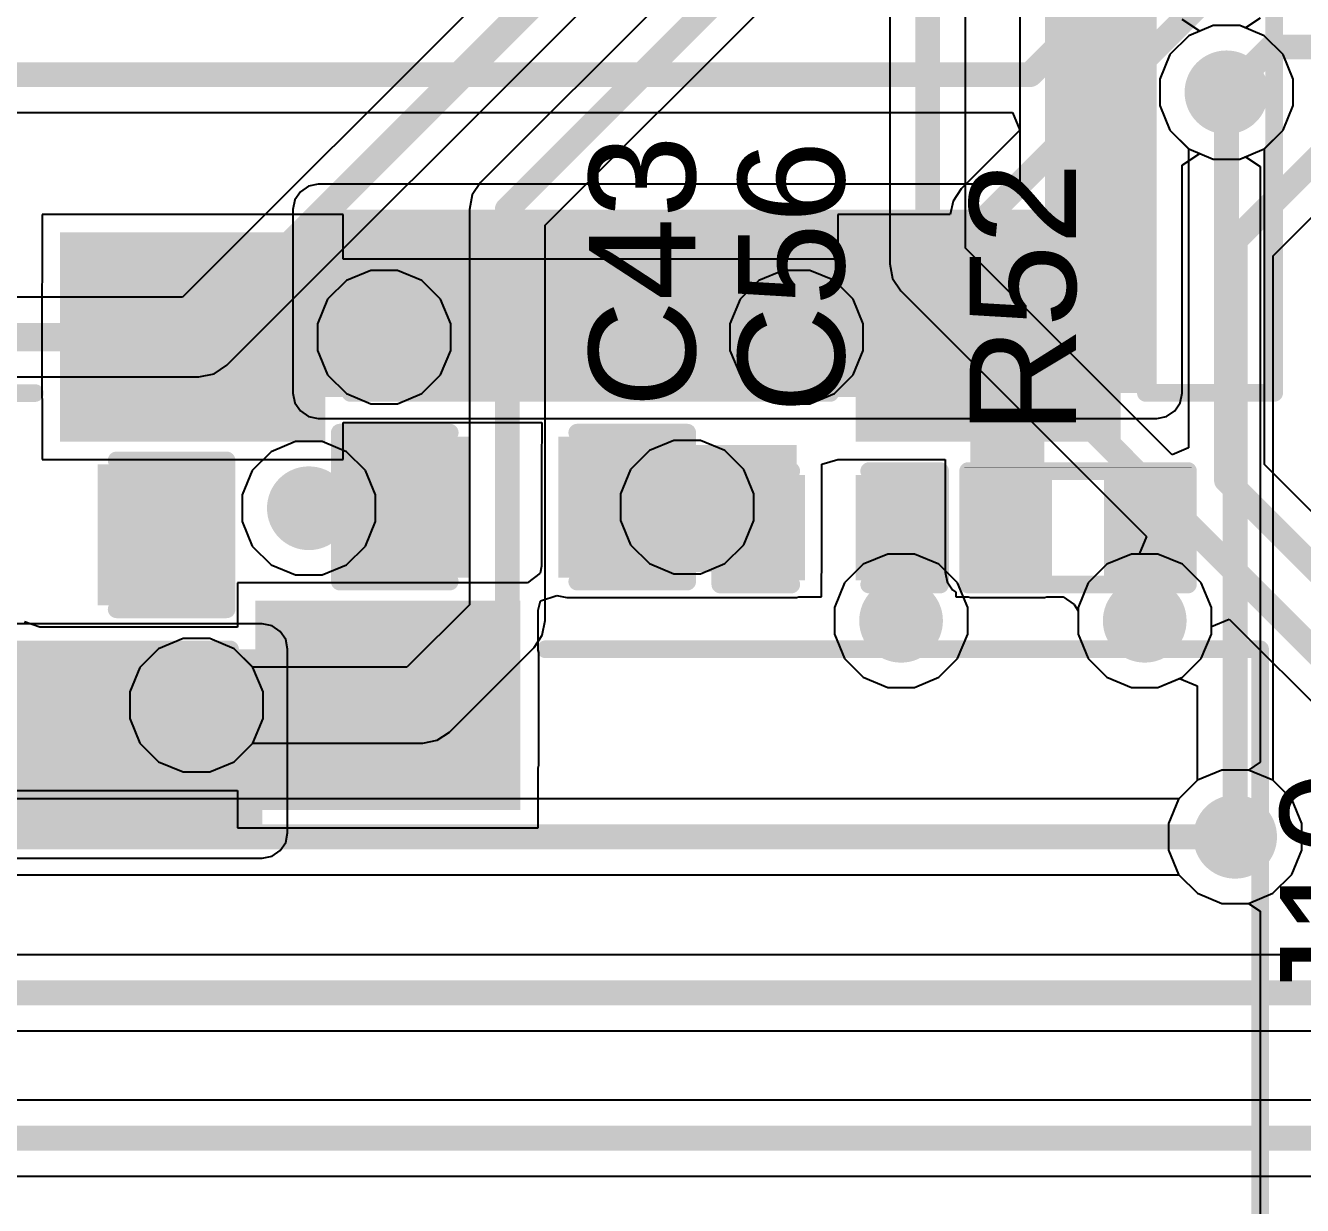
# Model space of a CAD drawing. Header units: inches. Extents: x -3 to 128, y -12 to 41.
# Drawn here: x 51.33 to 60.48, y 11.65 to 20.1 of the extents above; entities that cross this region are included whole.
import ezdxf

# ---------------------------------------------------------------- set-up
doc = ezdxf.new("R2010")
doc.units = ezdxf.units.IN
for name, color, linetype in [('Bottom Layer', 5, 'Continuous'), ('Bottom Overlay', 54, 'Continuous'), ('Layer 1', 16, 'Continuous'), ('Layer 2', 76, 'Continuous'), ('Top Layer', 1, 'Continuous'), ('Top Overlay', 2, 'Continuous'), ('Top Paste', 8, 'Continuous'), ('Top Solder', 216, 'Continuous'), ('Via Holes', 16, 'Continuous')]:
    doc.layers.add(name, color=color, linetype=linetype)
doc.styles.add('Arial', font='', dxfattribs={"height": 0.2})
doc.styles.get('Arial').set_extended_font_data('Arial')

msp = doc.modelspace()

# ---------------------------------------------------------------- hatches: boundary and pattern name
at = {"layer": 'Bottom Layer'}
h = msp.add_hatch(color=5, dxfattribs=at)
edge = h.paths.add_edge_path()
edge.add_arc((59.94, 19.6207), 0.3, 0, 360)
h = msp.add_hatch(color=5, dxfattribs=at)
edge = h.paths.add_edge_path()
edge.add_arc((53.9038, 17.867), 0.3, 0, 360)
h = msp.add_hatch(color=5, dxfattribs=at)
edge = h.paths.add_edge_path()
edge.add_arc((56.8594, 17.867), 0.3, 0, 360)
h = msp.add_hatch(color=5, dxfattribs=at)
edge = h.paths.add_edge_path()
edge.add_arc((56.8594, 17.867), 0.3, 0, 360)
h = msp.add_hatch(color=5, dxfattribs=at)
edge = h.paths.add_edge_path()
edge.add_arc((53.3643, 16.6407), 0.3, 0, 360)
h = msp.add_hatch(color=5, dxfattribs=at)
edge = h.paths.add_edge_path()
edge.add_arc((56.0754, 16.6488), 0.3, 0, 360)
h = msp.add_hatch(color=5, dxfattribs=at)
edge = h.paths.add_edge_path()
edge.add_arc((57.6081, 15.8344), 0.3, 0, 360)
h = msp.add_hatch(color=5, dxfattribs=at)
edge = h.paths.add_edge_path()
edge.add_arc((59.3543, 15.8346), 0.3, 0, 360)
h = msp.add_hatch(color=5, dxfattribs=at)
edge = h.paths.add_edge_path()
edge.add_arc((52.5586, 15.2292), 0.3, 0, 360)
h = msp.add_hatch(color=5, dxfattribs=at)
edge = h.paths.add_edge_path()
edge.add_arc((60.0022, 14.2867), 0.3, 0, 360)
at = {"layer": 'Layer 1'}
h = msp.add_hatch(color=16, dxfattribs=at)
edge = h.paths.add_edge_path()
edge.add_arc((59.94, 19.6207), 0.3, 0, 360)
h = msp.add_hatch(color=16, dxfattribs=at)
edge = h.paths.add_edge_path()
edge.add_arc((53.9038, 17.867), 0.3, 0, 360)
h = msp.add_hatch(color=16, dxfattribs=at)
edge = h.paths.add_edge_path()
edge.add_arc((56.8594, 17.867), 0.3, 0, 360)
h = msp.add_hatch(color=16, dxfattribs=at)
edge = h.paths.add_edge_path()
edge.add_arc((56.8594, 17.867), 0.3, 0, 360)
h = msp.add_hatch(color=16, dxfattribs=at)
edge = h.paths.add_edge_path()
edge.add_arc((53.3643, 16.6407), 0.3, 0, 360)
h = msp.add_hatch(color=16, dxfattribs=at)
edge = h.paths.add_edge_path()
edge.add_arc((56.0754, 16.6488), 0.3, 0, 360)
h = msp.add_hatch(color=16, dxfattribs=at)
edge = h.paths.add_edge_path()
edge.add_arc((57.6081, 15.8344), 0.3, 0, 360)
h = msp.add_hatch(color=16, dxfattribs=at)
edge = h.paths.add_edge_path()
edge.add_arc((59.3543, 15.8346), 0.3, 0, 360)
h = msp.add_hatch(color=16, dxfattribs=at)
edge = h.paths.add_edge_path()
edge.add_arc((52.5586, 15.2292), 0.3, 0, 360)
h = msp.add_hatch(color=16, dxfattribs=at)
edge = h.paths.add_edge_path()
edge.add_arc((60.0022, 14.2867), 0.3, 0, 360)
at = {"layer": 'Layer 2'}
for points in [[(59.4406, 32.667), (58.6396, 32.667), (58.6396, 17.4659), (59.4406, 17.4659)], [(59.0826, 18.7804), (53.4316, 18.7804), (53.4316, 17.4659), (59.0826, 17.4659)], [(46.1808, 14.3158), (53.0308, 14.3158), (53.0308, 15.6303), (46.1808, 15.6303)]]:
    msp.add_hatch(color=76, dxfattribs=at).paths.add_polyline_path(points)
h = msp.add_hatch(color=76, dxfattribs=at)
edge = h.paths.add_edge_path()
edge.add_arc((59.94, 19.6207), 0.3, 0, 360)
h = msp.add_hatch(color=76, dxfattribs=at)
edge = h.paths.add_edge_path()
edge.add_arc((53.9038, 17.867), 0.3, 0, 360)
h = msp.add_hatch(color=76, dxfattribs=at)
edge = h.paths.add_edge_path()
edge.add_arc((56.8594, 17.867), 0.3, 0, 360)
h = msp.add_hatch(color=76, dxfattribs=at)
edge = h.paths.add_edge_path()
edge.add_arc((56.8594, 17.867), 0.3, 0, 360)
h = msp.add_hatch(color=76, dxfattribs=at)
edge = h.paths.add_edge_path()
edge.add_arc((53.3643, 16.6407), 0.3, 0, 360)
h = msp.add_hatch(color=76, dxfattribs=at)
edge = h.paths.add_edge_path()
edge.add_arc((56.0754, 16.6488), 0.3, 0, 360)
h = msp.add_hatch(color=76, dxfattribs=at)
edge = h.paths.add_edge_path()
edge.add_arc((57.6081, 15.8344), 0.3, 0, 360)
h = msp.add_hatch(color=76, dxfattribs=at)
edge = h.paths.add_edge_path()
edge.add_arc((59.3543, 15.8346), 0.3, 0, 360)
h = msp.add_hatch(color=76, dxfattribs=at)
edge = h.paths.add_edge_path()
edge.add_arc((52.5586, 15.2292), 0.3, 0, 360)
h = msp.add_hatch(color=76, dxfattribs=at)
edge = h.paths.add_edge_path()
edge.add_arc((60.0022, 14.2867), 0.3, 0, 360)
at = {"layer": 'Top Layer'}
h = msp.add_hatch(color=1, dxfattribs=at)
edge = h.paths.add_edge_path()
edge.add_arc((59.94, 19.6207), 0.3, 0, 360)
for points in [[(53.4316, 17.167), (51.6316, 17.167), (51.6316, 18.567), (53.4316, 18.567)], [(59.1316, 17.167), (57.3316, 17.167), (57.3316, 18.567), (59.1316, 18.567)], [(51.6316, 17.4371), (59.1316, 17.4371), (59.1316, 18.2446), (51.6316, 18.2446)], [(58.1056, 16.1833), (58.6352, 16.1833), (58.6352, 17.5431), (58.1056, 17.5431)], [(54.4498, 17.0933), (54.4498, 16.2043), (53.6878, 16.2043), (53.6878, 17.0933)], [(55.2118, 16.1833), (56.8591, 16.1833), (56.8591, 17.0933), (55.2118, 17.0933)], [(55.9738, 17.0933), (55.9738, 16.2043), (55.2118, 16.2043), (55.2118, 17.0933)], [(51.911, 16.0054), (51.911, 16.8944), (52.673, 16.8944), (52.673, 16.0054)], [(56.8591, 16.8183), (56.8591, 16.1833), (56.4019, 16.1833), (56.4019, 16.8183)], [(57.7989, 16.8183), (57.7989, 16.1833), (57.3417, 16.1833), (57.3417, 16.8183)], [(58.6352, 16.8183), (58.6352, 16.1833), (58.178, 16.1833), (58.178, 16.8183)], [(59.575, 16.8183), (59.575, 16.1833), (59.1178, 16.1833), (59.1178, 16.8183)], [(53.0308, 15.9292), (54.8308, 15.9292), (54.8308, 14.5292), (53.0308, 14.5292)], [(47.3308, 14.7993), (54.8308, 14.7993), (54.8308, 15.6068), (47.3308, 15.6068)]]:
    msp.add_hatch(color=1, dxfattribs=at).paths.add_polyline_path(points)
h = msp.add_hatch(color=1, dxfattribs=at)
edge = h.paths.add_edge_path()
edge.add_arc((53.9038, 17.867), 0.3, 0, 360)
h = msp.add_hatch(color=1, dxfattribs=at)
edge = h.paths.add_edge_path()
edge.add_arc((56.8594, 17.867), 0.3, 0, 360)
h = msp.add_hatch(color=1, dxfattribs=at)
edge = h.paths.add_edge_path()
edge.add_arc((56.8594, 17.867), 0.3, 0, 360)
h = msp.add_hatch(color=1, dxfattribs=at)
edge = h.paths.add_edge_path()
edge.add_arc((53.3643, 16.6407), 0.3, 0, 360)
h = msp.add_hatch(color=1, dxfattribs=at)
edge = h.paths.add_edge_path()
edge.add_arc((56.0754, 16.6488), 0.3, 0, 360)
h = msp.add_hatch(color=1, dxfattribs=at)
edge = h.paths.add_edge_path()
edge.add_arc((57.6081, 15.8344), 0.3, 0, 360)
h = msp.add_hatch(color=1, dxfattribs=at)
edge = h.paths.add_edge_path()
edge.add_arc((59.3543, 15.8346), 0.3, 0, 360)
h = msp.add_hatch(color=1, dxfattribs=at)
edge = h.paths.add_edge_path()
edge.add_arc((52.5586, 15.2292), 0.3, 0, 360)
h = msp.add_hatch(color=1, dxfattribs=at)
edge = h.paths.add_edge_path()
edge.add_arc((60.0022, 14.2867), 0.3, 0, 360)
at = {"layer": 'Top Paste'}
for points in [[(53.4316, 17.167), (51.6316, 17.167), (51.6316, 18.567), (53.4316, 18.567)], [(59.1316, 17.167), (57.3316, 17.167), (57.3316, 18.567), (59.1316, 18.567)], [(54.4498, 17.0933), (54.4498, 16.2043), (53.6878, 16.2043), (53.6878, 17.0933)], [(55.9738, 17.0933), (55.9738, 16.2043), (55.2118, 16.2043), (55.2118, 17.0933)], [(51.911, 16.0054), (51.911, 16.8944), (52.673, 16.8944), (52.673, 16.0054)], [(56.8591, 16.8183), (56.8591, 16.1833), (56.4019, 16.1833), (56.4019, 16.8183)], [(57.7989, 16.8183), (57.7989, 16.1833), (57.3417, 16.1833), (57.3417, 16.8183)], [(58.6352, 16.8183), (58.6352, 16.1833), (58.178, 16.1833), (58.178, 16.8183)], [(59.575, 16.8183), (59.575, 16.1833), (59.1178, 16.1833), (59.1178, 16.8183)], [(53.0308, 15.9292), (54.8308, 15.9292), (54.8308, 14.5292), (53.0308, 14.5292)]]:
    msp.add_hatch(color=8, dxfattribs=at).paths.add_polyline_path(points)
at = {"layer": 'Top Solder'}
for points in [[(53.4816, 17.117), (51.5816, 17.117), (51.5816, 18.617), (53.4816, 18.617)], [(59.1816, 17.117), (57.2816, 17.117), (57.2816, 18.617), (59.1816, 18.617)], [(54.5098, 17.1533), (54.5098, 16.1443), (53.6278, 16.1443), (53.6278, 17.1533)], [(56.0338, 17.1533), (56.0338, 16.1443), (55.1518, 16.1443), (55.1518, 17.1533)], [(51.851, 15.9454), (51.851, 16.9544), (52.733, 16.9544), (52.733, 15.9454)], [(56.9191, 16.8783), (56.9191, 16.1233), (56.3419, 16.1233), (56.3419, 16.8783)], [(57.8589, 16.8783), (57.8589, 16.1233), (57.2817, 16.1233), (57.2817, 16.8783)], [(58.6902, 16.8733), (58.6902, 16.1283), (58.123, 16.1283), (58.123, 16.8733)], [(59.63, 16.8733), (59.63, 16.1283), (59.0628, 16.1283), (59.0628, 16.8733)], [(52.9808, 15.9792), (54.8808, 15.9792), (54.8808, 14.4792), (52.9808, 14.4792)]]:
    msp.add_hatch(color=216, dxfattribs=at).paths.add_polyline_path(points)
at = {"layer": 'Via Holes'}
h = msp.add_hatch(color=7, dxfattribs=at)
edge = h.paths.add_edge_path()
edge.add_arc((59.94, 19.6207), 0.15, 0, 360)
h = msp.add_hatch(color=7, dxfattribs=at)
edge = h.paths.add_edge_path()
edge.add_arc((53.9038, 17.867), 0.15, 0, 360)
h = msp.add_hatch(color=7, dxfattribs=at)
edge = h.paths.add_edge_path()
edge.add_arc((56.8594, 17.867), 0.15, 0, 360)
h = msp.add_hatch(color=7, dxfattribs=at)
edge = h.paths.add_edge_path()
edge.add_arc((56.8594, 17.867), 0.15, 0, 360)
h = msp.add_hatch(color=7, dxfattribs=at)
edge = h.paths.add_edge_path()
edge.add_arc((53.3643, 16.6407), 0.15, 0, 360)
h = msp.add_hatch(color=7, dxfattribs=at)
edge = h.paths.add_edge_path()
edge.add_arc((56.0754, 16.6488), 0.15, 0, 360)
h = msp.add_hatch(color=7, dxfattribs=at)
edge = h.paths.add_edge_path()
edge.add_arc((57.6081, 15.8344), 0.15, 0, 360)
h = msp.add_hatch(color=7, dxfattribs=at)
edge = h.paths.add_edge_path()
edge.add_arc((59.3543, 15.8346), 0.15, 0, 360)
h = msp.add_hatch(color=7, dxfattribs=at)
edge = h.paths.add_edge_path()
edge.add_arc((52.5586, 15.2292), 0.15, 0, 360)
h = msp.add_hatch(color=7, dxfattribs=at)
edge = h.paths.add_edge_path()
edge.add_arc((60.0022, 14.2867), 0.15, 0, 360)

# ---------------------------------------------------------------- linework, layer by layer
at = {"layer": 'Bottom Layer'}
for p, q in [((60.1808, 20.1525), (60.0752, 20.0819)), ((59.845, 20.0985), (59.6693, 20.0258)), ((60.035, 20.0985), (59.845, 20.0985)), ((60.0752, 20.0819), (60.035, 20.0985)), ((59.6693, 20.0258), (59.5349, 19.8914)), ((59.5349, 19.8914), (59.4622, 19.7158)), ((59.4622, 19.7158), (59.4622, 19.5257)), ((59.4622, 19.5257), (59.5349, 19.3501)), ((59.5349, 19.3501), (59.6693, 19.2157)), ((59.6693, 19.2157), (59.845, 19.1429)), ((59.845, 19.1429), (60.035, 19.1429)), ((60.035, 19.1429), (60.0752, 19.1596)), ((60.0752, 19.1596), (60.1808, 19.089)), ((60.1808, 19.089), (60.1808, 14.8204)), ((53.8087, 18.3448), (53.6331, 18.2721)), ((53.9988, 18.3448), (53.8087, 18.3448)), ((54.1744, 18.2721), (53.9988, 18.3448)), ((56.7643, 18.3448), (56.5887, 18.2721)), ((56.9544, 18.3448), (56.7643, 18.3448)), ((57.13, 18.2721), (56.9544, 18.3448)), ((53.6331, 18.2721), (53.4987, 18.1377)), ((54.3088, 18.1377), (54.1744, 18.2721)), ((56.5887, 18.2721), (56.4543, 18.1377)), ((57.2644, 18.1377), (57.13, 18.2721)), ((53.4987, 18.1377), (53.426, 17.9621)), ((54.3816, 17.9621), (54.3088, 18.1377)), ((56.4543, 18.1377), (56.3816, 17.9621)), ((57.3372, 17.9621), (57.2644, 18.1377)), ((53.426, 17.9621), (53.426, 17.772)), ((54.3816, 17.772), (54.3816, 17.9621)), ((56.3816, 17.9621), (56.3816, 17.772)), ((57.3372, 17.772), (57.3372, 17.9621)), ((53.426, 17.772), (53.4987, 17.5964)), ((54.3088, 17.5964), (54.3816, 17.772)), ((56.3816, 17.772), (56.4543, 17.5964)), ((57.2644, 17.5964), (57.3372, 17.772)), ((53.4987, 17.5964), (53.6331, 17.462)), ((54.1744, 17.462), (54.3088, 17.5964)), ((56.4543, 17.5964), (56.5887, 17.462)), ((57.13, 17.462), (57.2644, 17.5964)), ((53.6331, 17.462), (53.8087, 17.3892)), ((53.8087, 17.3892), (53.9988, 17.3892)), ((53.9988, 17.3892), (54.1744, 17.462)), ((56.5887, 17.462), (56.7643, 17.3892)), ((56.7643, 17.3892), (56.9544, 17.3892)), ((56.9544, 17.3892), (57.13, 17.462)), ((53.2692, 17.1185), (53.0936, 17.0458)), ((53.4593, 17.1185), (53.2692, 17.1185)), ((53.6349, 17.0458), (53.4593, 17.1185)), ((53.0936, 17.0458), (52.9592, 16.9114)), ((53.7693, 16.9114), (53.6349, 17.0458)), ((52.9592, 16.9114), (52.8865, 16.7358)), ((53.8421, 16.7358), (53.7693, 16.9114)), ((52.8865, 16.7358), (52.8865, 16.5457)), ((53.8421, 16.5457), (53.8421, 16.7358)), ((52.8865, 16.5457), (52.9592, 16.3701)), ((53.7693, 16.3701), (53.8421, 16.5457)), ((52.9592, 16.3701), (53.0936, 16.2357)), ((53.6349, 16.2357), (53.7693, 16.3701)), ((57.5131, 16.3122), (57.3375, 16.2395)), ((57.7032, 16.3122), (57.5131, 16.3122)), ((57.8788, 16.2395), (57.7032, 16.3122)), ((59.2593, 16.3124), (59.0836, 16.2397)), ((59.4493, 16.3124), (59.2593, 16.3124)), ((59.6249, 16.2397), (59.4493, 16.3124)), ((53.0936, 16.2357), (53.2692, 16.1629)), ((53.4593, 16.1629), (53.6349, 16.2357)), ((57.3375, 16.2395), (57.2031, 16.1051)), ((58.0132, 16.1051), (57.8788, 16.2395)), ((59.0836, 16.2397), (58.9492, 16.1052)), ((59.7594, 16.1052), (59.6249, 16.2397)), ((53.2692, 16.1629), (53.4593, 16.1629)), ((57.2031, 16.1051), (57.1303, 15.9295)), ((58.0859, 15.9295), (58.0132, 16.1051)), ((58.9492, 16.1052), (58.8765, 15.9296)), ((59.8321, 15.9296), (59.7594, 16.1052)), ((57.1303, 15.9295), (57.1303, 15.7394)), ((58.0859, 15.7394), (58.0859, 15.9295)), ((58.8765, 15.9296), (58.8765, 15.7396)), ((59.8321, 15.7396), (59.8321, 15.9296)), ((57.1303, 15.7394), (57.2031, 15.5638)), ((58.0132, 15.5638), (58.0859, 15.7394)), ((58.8765, 15.7396), (58.9492, 15.5639)), ((59.7594, 15.5639), (59.8321, 15.7396)), ((52.4635, 15.707), (52.2879, 15.6342)), ((52.6536, 15.707), (52.4635, 15.707)), ((52.8292, 15.6342), (52.6536, 15.707)), ((52.2879, 15.6342), (52.1535, 15.4998)), ((52.9636, 15.4998), (52.8292, 15.6342)), ((57.2031, 15.5638), (57.3375, 15.4294)), ((57.8788, 15.4294), (58.0132, 15.5638)), ((58.9492, 15.5639), (59.0836, 15.4295)), ((59.6249, 15.4295), (59.7594, 15.5639)), ((52.1535, 15.4998), (52.0808, 15.3242)), ((53.0364, 15.3242), (52.9636, 15.4998)), ((57.3375, 15.4294), (57.5131, 15.3566)), ((57.7032, 15.3566), (57.8788, 15.4294)), ((59.0836, 15.4295), (59.2593, 15.3568)), ((59.4493, 15.3568), (59.6249, 15.4295)), ((52.0808, 15.3242), (52.0808, 15.1341)), ((53.0364, 15.1341), (53.0364, 15.3242)), ((57.5131, 15.3566), (57.7032, 15.3566)), ((59.2593, 15.3568), (59.4493, 15.3568)), ((52.0808, 15.1341), (52.1535, 14.9585)), ((52.9636, 14.9585), (53.0364, 15.1341)), ((52.1535, 14.9585), (52.2879, 14.8241)), ((52.8292, 14.8241), (52.9636, 14.9585)), ((52.2879, 14.8241), (52.4635, 14.7514)), ((52.6536, 14.7514), (52.8292, 14.8241)), ((52.4635, 14.7514), (52.6536, 14.7514)), ((59.9071, 14.7645), (59.7315, 14.6918)), ((60.0972, 14.7645), (59.9071, 14.7645)), ((60.1808, 14.8204), (60.0972, 14.7645)), ((59.7315, 14.6918), (59.5971, 14.5574)), ((59.5971, 14.5574), (59.5244, 14.3818)), ((59.5244, 14.3818), (59.5244, 14.1917)), ((59.5244, 14.1917), (59.5971, 14.0161)), ((59.5971, 14.0161), (59.7315, 13.8817)), ((59.7315, 13.8817), (59.9071, 13.8089)), ((59.9071, 13.8089), (60.0972, 13.8089)), ((60.0972, 13.8089), (60.1808, 13.7531)), ((60.1808, 13.7531), (60.1808, 6.3012))]:
    msp.add_line(p, q, dxfattribs=at)
at = {"layer": 'Layer 1'}
for p, q in [((56.1569, 21.8506), (52.4582, 18.1519)), ((52.7776, 17.6656), (56.8458, 21.7337)), ((57.527, 21.177), (57.527, 18.3916)), ((58.0709, 18.5042), (58.0709, 21.177)), ((56.4429, 20.8229), (54.5939, 18.9739)), ((55.0581, 18.669), (56.8275, 20.4383)), ((59.845, 20.0985), (59.6693, 20.0258)), ((60.035, 20.0985), (59.845, 20.0985)), ((60.2106, 20.0258), (60.035, 20.0985)), ((59.6693, 20.0258), (59.5349, 19.8914)), ((60.3451, 19.8914), (60.2106, 20.0258)), ((59.5349, 19.8914), (59.4622, 19.7158)), ((60.4178, 19.7158), (60.3451, 19.8914)), ((59.4622, 19.7158), (59.4622, 19.5257)), ((60.4178, 19.5257), (60.4178, 19.7158)), ((59.4622, 19.5257), (59.5349, 19.3501)), ((60.3451, 19.3501), (60.4178, 19.5257)), ((59.5349, 19.3501), (59.6681, 19.217)), ((60.2119, 19.217), (60.3451, 19.3501)), ((59.6681, 19.217), (59.6681, 17.073)), ((60.2119, 16.954), (60.2119, 19.217)), ((54.5939, 18.9739), (54.535, 18.8857)), ((54.535, 18.8857), (54.5143, 18.7817)), ((54.5143, 18.7817), (54.5143, 15.9479)), ((55.0581, 15.8353), (55.0581, 18.669)), ((59.5507, 17.0243), (58.0709, 18.5042)), ((53.8087, 18.3448), (53.6331, 18.2721)), ((53.9988, 18.3448), (53.8087, 18.3448)), ((54.1744, 18.2721), (53.9988, 18.3448)), ((56.7643, 18.3448), (56.5887, 18.2721)), ((56.9544, 18.3448), (56.7643, 18.3448)), ((57.13, 18.2721), (56.9544, 18.3448)), ((57.527, 18.3916), (57.5477, 18.2875)), ((53.6331, 18.2721), (53.4987, 18.1377)), ((54.3088, 18.1377), (54.1744, 18.2721)), ((56.5887, 18.2721), (56.4543, 18.1377)), ((57.2644, 18.1377), (57.13, 18.2721)), ((57.5477, 18.2875), (57.6067, 18.1993)), ((52.4582, 18.1519), (41.9732, 18.1519)), ((53.4987, 18.1377), (53.426, 17.9621)), ((54.3816, 17.9621), (54.3088, 18.1377)), ((56.4543, 18.1377), (56.3816, 17.9621)), ((57.3372, 17.9621), (57.2644, 18.1377)), ((57.6067, 18.1993), (59.3666, 16.4394)), ((53.426, 17.9621), (53.426, 17.772)), ((54.3816, 17.772), (54.3816, 17.9621)), ((56.3816, 17.9621), (56.3816, 17.772)), ((57.3372, 17.772), (57.3372, 17.9621)), ((53.426, 17.772), (53.4987, 17.5964)), ((54.3088, 17.5964), (54.3816, 17.772)), ((56.3816, 17.772), (56.4543, 17.5964)), ((57.2644, 17.5964), (57.3372, 17.772)), ((52.6852, 17.6038), (52.7776, 17.6656)), ((47.5334, 17.5821), (52.5762, 17.5821)), ((52.5762, 17.5821), (52.6852, 17.6038)), ((52.5762, 17.5821), (52.5762, 17.5821)), ((53.4987, 17.5964), (53.6331, 17.462)), ((54.1744, 17.462), (54.3088, 17.5964)), ((56.4543, 17.5964), (56.5887, 17.462)), ((57.13, 17.462), (57.2644, 17.5964)), ((53.6331, 17.462), (53.8087, 17.3892)), ((53.8087, 17.3892), (53.9988, 17.3892)), ((53.9988, 17.3892), (54.1744, 17.462)), ((56.5887, 17.462), (56.7643, 17.3892)), ((56.7643, 17.3892), (56.9544, 17.3892)), ((56.9544, 17.3892), (57.13, 17.462)), ((55.9803, 17.1266), (55.8047, 17.0538)), ((56.1704, 17.1266), (55.9803, 17.1266)), ((56.346, 17.0538), (56.1704, 17.1266)), ((55.8047, 17.0538), (55.6703, 16.9194)), ((56.4804, 16.9194), (56.346, 17.0538)), ((59.6681, 17.073), (59.5507, 17.0243)), ((62.1455, 15.0204), (60.2119, 16.954)), ((55.6703, 16.9194), (55.5976, 16.7438)), ((56.5532, 16.7438), (56.4804, 16.9194)), ((55.5976, 16.7438), (55.5976, 16.5537)), ((56.5532, 16.5537), (56.5532, 16.7438)), ((55.5976, 16.5537), (55.6703, 16.3781)), ((56.4804, 16.3781), (56.5532, 16.5537)), ((59.3666, 16.4394), (59.314, 16.3124)), ((55.6703, 16.3781), (55.8047, 16.2437)), ((56.346, 16.2437), (56.4804, 16.3781)), ((59.2593, 16.3124), (59.0836, 16.2397)), ((59.314, 16.3124), (59.2593, 16.3124)), ((55.8047, 16.2437), (55.9803, 16.171)), ((56.1704, 16.171), (56.346, 16.2437)), ((59.0836, 16.2397), (58.9492, 16.1052)), ((55.9803, 16.171), (56.1704, 16.171)), ((58.9492, 16.1052), (58.8765, 15.9296)), ((54.5143, 15.9479), (54.0675, 15.5011)), ((58.8765, 15.9296), (58.8765, 15.7396)), ((55.0374, 15.7312), (55.0581, 15.8353)), ((55.0581, 15.8353), (55.0581, 15.8353)), ((59.8321, 15.7943), (59.9591, 15.8469)), ((59.9591, 15.8469), (70.8234, 4.9825)), ((58.8765, 15.7396), (58.9492, 15.5639)), ((59.7594, 15.5639), (59.8321, 15.7396)), ((59.8321, 15.7396), (59.8321, 15.7943)), ((52.4635, 15.707), (52.2879, 15.6342)), ((52.6536, 15.707), (52.4635, 15.707)), ((52.8292, 15.6342), (52.6536, 15.707)), ((54.9785, 15.643), (55.0374, 15.7312)), ((52.2879, 15.6342), (52.1535, 15.4998)), ((52.9624, 15.5011), (52.8292, 15.6342)), ((54.3724, 15.0369), (54.9785, 15.643)), ((54.9785, 15.643), (54.9785, 15.643)), ((58.9492, 15.5639), (59.0836, 15.4295)), ((59.6249, 15.4295), (59.7594, 15.5639)), ((52.1535, 15.4998), (52.0808, 15.3242)), ((54.0675, 15.5011), (52.9624, 15.5011)), ((59.0836, 15.4295), (59.2593, 15.3568)), ((59.4493, 15.3568), (59.6249, 15.4295)), ((52.0808, 15.3242), (52.0808, 15.1341)), ((59.2593, 15.3568), (59.4493, 15.3568)), ((52.0808, 15.1341), (52.1535, 14.9585)), ((54.2842, 14.978), (54.3724, 15.0369)), ((52.1535, 14.9585), (52.2879, 14.8241)), ((52.8292, 14.8241), (52.9624, 14.9573)), ((52.9624, 14.9573), (54.1801, 14.9573)), ((54.1801, 14.9573), (54.2842, 14.978)), ((52.2879, 14.8241), (52.4635, 14.7514)), ((52.6536, 14.7514), (52.8292, 14.8241)), ((52.4635, 14.7514), (52.6536, 14.7514)), ((59.9071, 14.7645), (59.7315, 14.6918)), ((60.0972, 14.7645), (59.9071, 14.7645)), ((60.2728, 14.6918), (60.0972, 14.7645)), ((59.7315, 14.6918), (59.5984, 14.5587)), ((60.4072, 14.5574), (60.2728, 14.6918)), ((59.5984, 14.5587), (38.3366, 14.5587)), ((60.48, 14.3818), (60.4072, 14.5574)), ((60.48, 14.1917), (60.48, 14.3818)), ((60.4072, 14.0161), (60.48, 14.1917)), ((38.224, 14.0148), (59.5984, 14.0148)), ((59.5984, 14.0148), (59.7315, 13.8817)), ((60.2728, 13.8817), (60.4072, 14.0161)), ((59.7315, 13.8817), (59.9071, 13.8089)), ((60.0972, 13.8089), (60.2728, 13.8817)), ((59.9071, 13.8089), (60.0972, 13.8089)), ((60.8744, 13.4411), (19.6437, 13.4411)), ((19.7216, 12.8972), (60.9111, 12.8972)), ((62.1267, 12.3997), (35.7326, 12.3997)), ((35.8267, 11.8558), (62.1267, 11.8558))]:
    msp.add_line(p, q, dxfattribs=at)
for points in [[(52.5762, 17.867, 0.2032, 0.2032, 0), (56.9207, 22.2115, 0.2032, 0.2032, 0)], [(57.7989, 18.3916, 0.1778, 0.1778, 0), (57.7989, 21.5807, 0.1778, 0.1778, 0)], [(54.7862, 18.7817, 0.1778, 0.1778, 0), (56.9207, 20.9161, 0.1778, 0.1778, 0)], [(59.94, 16.8414, 0.1778, 0.1778, 0), (59.94, 19.6207, 0.1778, 0.1778, 0)], [(54.7862, 15.8353, 0.1778, 0.1778, 0), (54.7862, 18.7817, 0.1778, 0.1778, 0)], [(57.7989, 18.3916, 0.1778, 0.1778, 0), (71.2256, 4.9649, 0.1778, 0.1778, 0)], [(41.5824, 17.867, 0.2032, 0.2032, 0), (52.5762, 17.867, 0.2032, 0.2032, 0)], [(59.94, 16.8414, 0.1778, 0.1778, 0), (71.1053, 5.6761, 0.1778, 0.1778, 0)], [(54.1801, 15.2292, 0.1778, 0.1778, 0), (54.7862, 15.8353, 0.1778, 0.1778, 0)], [(52.5586, 15.2292, 0.1778, 0.1778, 0), (54.1801, 15.2292, 0.1778, 0.1778, 0)], [(38.224, 14.2867, 0.1778, 0.1778, 0), (60.0022, 14.2867, 0.1778, 0.1778, 0)], [(23.2137, 13.1691, 0.1778, 0.1778, 0), (61.2641, 13.1691, 0.1778, 0.1778, 0)], [(37.7183, 12.1277, 0.1778, 0.1778, 0), (62.5305, 12.1277, 0.1778, 0.1778, 0)]]:
    msp.add_lwpolyline(points, format="xyseb", dxfattribs=at)
for points in [[(59.8955, 19.6207, 0.0889, 0.0889, 1), (59.9844, 19.6207, 0.0889, 0.0889, 1)], [(54.7418, 18.7817, 0.0889, 0.0889, 1), (54.8307, 18.7817, 0.0889, 0.0889, 1)], [(54.7418, 18.7817, 0.0889, 0.0889, 1), (54.8307, 18.7817, 0.0889, 0.0889, 1)], [(57.7545, 18.3916, 0.0889, 0.0889, 1), (57.8434, 18.3916, 0.0889, 0.0889, 1)], [(57.7545, 18.3916, 0.0889, 0.0889, 1), (57.8434, 18.3916, 0.0889, 0.0889, 1)], [(52.5254, 17.867, 0.1016, 0.1016, 1), (52.627, 17.867, 0.1016, 0.1016, 1)], [(52.5254, 17.867, 0.1016, 0.1016, 1), (52.627, 17.867, 0.1016, 0.1016, 1)], [(59.8955, 16.8414, 0.0889, 0.0889, 1), (59.9844, 16.8414, 0.0889, 0.0889, 1)], [(59.8955, 16.8414, 0.0889, 0.0889, 1), (59.9844, 16.8414, 0.0889, 0.0889, 1)], [(54.7418, 15.8353, 0.0889, 0.0889, 1), (54.8307, 15.8353, 0.0889, 0.0889, 1)], [(54.7418, 15.8353, 0.0889, 0.0889, 1), (54.8307, 15.8353, 0.0889, 0.0889, 1)], [(52.5141, 15.2292, 0.0889, 0.0889, 1), (52.603, 15.2292, 0.0889, 0.0889, 1)], [(54.1357, 15.2292, 0.0889, 0.0889, 1), (54.2246, 15.2292, 0.0889, 0.0889, 1)], [(54.1357, 15.2292, 0.0889, 0.0889, 1), (54.2246, 15.2292, 0.0889, 0.0889, 1)], [(59.9577, 14.2867, 0.0889, 0.0889, 1), (60.0466, 14.2867, 0.0889, 0.0889, 1)]]:
    msp.add_lwpolyline(points, format="xyseb", close=True, dxfattribs=at)
at = {"layer": 'Layer 2'}
for p, q in [((58.4583, 32.667), (58.4583, 18.9617)), ((59.7489, 20.0587), (59.6219, 20.1436)), ((59.845, 20.0985), (59.7489, 20.0587)), ((60.035, 20.0985), (59.845, 20.0985)), ((60.2106, 20.0258), (60.035, 20.0985)), ((60.3451, 19.8914), (60.2106, 20.0258)), ((60.4178, 19.7158), (60.3451, 19.8914)), ((60.4178, 19.5257), (60.4178, 19.7158)), ((60.3451, 19.3501), (60.4178, 19.5257)), ((60.2106, 19.2157), (60.3451, 19.3501)), ((59.6219, 19.0979), (59.7489, 19.1827)), ((59.7489, 19.1827), (59.845, 19.1429)), ((59.845, 19.1429), (60.035, 19.1429)), ((60.035, 19.1429), (60.2106, 19.2157)), ((59.6219, 17.4659), (59.6219, 19.0979)), ((53.3622, 18.9479), (53.3034, 18.9086)), ((53.4316, 18.9617), (53.3622, 18.9479)), ((58.4583, 18.9617), (53.4316, 18.9617)), ((53.3034, 18.9086), (53.2641, 18.8498)), ((53.2641, 18.8498), (53.2503, 18.7804)), ((53.2503, 18.7804), (53.2503, 17.4659)), ((53.2503, 17.4659), (53.2641, 17.3966)), ((53.2641, 17.3966), (53.3034, 17.3377)), ((59.5688, 17.3377), (59.6081, 17.3966)), ((59.6081, 17.3966), (59.6219, 17.4659)), ((53.3034, 17.3377), (53.3622, 17.2984)), ((53.3622, 17.2984), (53.4316, 17.2846)), ((59.4406, 17.2846), (59.5099, 17.2984)), ((59.5099, 17.2984), (59.5688, 17.3377)), ((53.4316, 17.2846), (59.0826, 17.2846)), ((59.0826, 17.2846), (59.0826, 17.2846)), ((59.0826, 17.2846), (59.4406, 17.2846)), ((53.2692, 17.1185), (53.0936, 17.0458)), ((53.4593, 17.1185), (53.2692, 17.1185)), ((53.6349, 17.0458), (53.4593, 17.1185)), ((55.9803, 17.1266), (55.8047, 17.0538)), ((56.1704, 17.1266), (55.9803, 17.1266)), ((56.346, 17.0538), (56.1704, 17.1266)), ((53.0936, 17.0458), (52.9592, 16.9114)), ((53.7693, 16.9114), (53.6349, 17.0458)), ((55.8047, 17.0538), (55.6703, 16.9194)), ((56.4804, 16.9194), (56.346, 17.0538)), ((52.9592, 16.9114), (52.8865, 16.7358)), ((53.8421, 16.7358), (53.7693, 16.9114)), ((55.6703, 16.9194), (55.5976, 16.7438)), ((56.5532, 16.7438), (56.4804, 16.9194)), ((52.8865, 16.7358), (52.8865, 16.5457)), ((53.8421, 16.5457), (53.8421, 16.7358)), ((55.5976, 16.7438), (55.5976, 16.5537)), ((56.5532, 16.5537), (56.5532, 16.7438)), ((52.8865, 16.5457), (52.9592, 16.3701)), ((53.7693, 16.3701), (53.8421, 16.5457)), ((55.5976, 16.5537), (55.6703, 16.3781)), ((56.4804, 16.3781), (56.5532, 16.5537)), ((52.9592, 16.3701), (53.0936, 16.2357)), ((53.6349, 16.2357), (53.7693, 16.3701)), ((55.6703, 16.3781), (55.8047, 16.2437)), ((56.346, 16.2437), (56.4804, 16.3781)), ((57.5131, 16.3122), (57.3375, 16.2395)), ((57.7032, 16.3122), (57.5131, 16.3122)), ((57.8788, 16.2395), (57.7032, 16.3122)), ((53.0936, 16.2357), (53.2692, 16.1629)), ((53.4593, 16.1629), (53.6349, 16.2357)), ((55.8047, 16.2437), (55.9803, 16.171)), ((56.1704, 16.171), (56.346, 16.2437)), ((57.3375, 16.2395), (57.2031, 16.1051)), ((58.0132, 16.1051), (57.8788, 16.2395)), ((53.2692, 16.1629), (53.4593, 16.1629)), ((55.9803, 16.171), (56.1704, 16.171)), ((57.2031, 16.1051), (57.1303, 15.9295)), ((58.0859, 15.9295), (58.0132, 16.1051)), ((57.1303, 15.9295), (57.1303, 15.7394)), ((58.0859, 15.7394), (58.0859, 15.9295)), ((53.0308, 15.8116), (46.1808, 15.8116)), ((53.1002, 15.7978), (53.0308, 15.8116)), ((53.159, 15.7585), (53.1002, 15.7978)), ((53.1983, 15.6996), (53.159, 15.7585)), ((57.1303, 15.7394), (57.2031, 15.5638)), ((58.0132, 15.5638), (58.0859, 15.7394)), ((53.2121, 15.6303), (53.1983, 15.6996)), ((53.2121, 14.3158), (53.2121, 15.6303)), ((57.2031, 15.5638), (57.3375, 15.4294)), ((57.8788, 15.4294), (58.0132, 15.5638)), ((57.3375, 15.4294), (57.5131, 15.3566)), ((57.7032, 15.3566), (57.8788, 15.4294)), ((57.5131, 15.3566), (57.7032, 15.3566)), ((59.9071, 14.7645), (59.7315, 14.6918)), ((60.0972, 14.7645), (59.9071, 14.7645)), ((60.2728, 14.6918), (60.0972, 14.7645)), ((59.7315, 14.6918), (59.5971, 14.5574)), ((60.4072, 14.5574), (60.2728, 14.6918)), ((59.5971, 14.5574), (59.5244, 14.3818)), ((60.48, 14.3818), (60.4072, 14.5574)), ((59.5244, 14.3818), (59.5244, 14.1917)), ((60.48, 14.1917), (60.48, 14.3818)), ((53.1983, 14.2464), (53.2121, 14.3158)), ((53.1002, 14.1483), (53.159, 14.1876)), ((53.159, 14.1876), (53.1983, 14.2464)), ((59.5244, 14.1917), (59.5971, 14.0161)), ((60.4072, 14.0161), (60.48, 14.1917)), ((47.6321, 14.1345), (53.0308, 14.1345)), ((53.0308, 14.1345), (53.1002, 14.1483)), ((59.5971, 14.0161), (59.7315, 13.8817)), ((60.2728, 13.8817), (60.4072, 14.0161)), ((59.7315, 13.8817), (59.9071, 13.8089)), ((60.0972, 13.8089), (60.2728, 13.8817)), ((59.9071, 13.8089), (60.0972, 13.8089))]:
    msp.add_line(p, q, dxfattribs=at)
at = {"layer": 'Top Layer'}
for p, q in [((28.2804, 19.4758), (58.4059, 19.4758)), ((58.4059, 19.4758), (58.4585, 19.3488)), ((58.4585, 19.3488), (58.0393, 18.9296)), ((60.2741, 18.4494), (60.9577, 19.1329)), ((58.0393, 18.9296), (57.9804, 18.8414)), ((57.9804, 18.8414), (57.9611, 18.7448)), ((53.6094, 18.7448), (51.4538, 18.7448)), ((51.4538, 18.7448), (51.4538, 18.2622)), ((53.6094, 18.4259), (53.6094, 18.7448)), ((57.9611, 18.7448), (57.1538, 18.7448)), ((57.1538, 18.7448), (57.1538, 18.4259)), ((57.1538, 18.4259), (53.6094, 18.4259)), ((60.2741, 14.6905), (60.2741, 18.4494)), ((51.4538, 18.2622), (51.4503, 18.2446)), ((51.4503, 18.2446), (51.4503, 17.4371)), ((51.4503, 17.4371), (51.4538, 17.4196)), ((51.4538, 17.4196), (51.4538, 16.9892)), ((53.6094, 16.9892), (53.6094, 17.2558)), ((53.6094, 17.2558), (55.034, 17.2558)), ((55.034, 17.2558), (55.034, 17.1108)), ((55.034, 17.1108), (55.0305, 17.0933)), ((55.0305, 17.0933), (55.0305, 16.2249)), ((51.4538, 16.9892), (53.6094, 16.9892)), ((57.0404, 16.9563), (57.1538, 16.9892)), ((57.0404, 16.1833), (57.0404, 16.9563)), ((57.1538, 16.9892), (57.1538, 16.9892)), ((57.1538, 16.9892), (57.9243, 16.9892)), ((57.9243, 16.9892), (57.9243, 16.1833)), ((55.0305, 16.2249), (55.0215, 16.1763)), ((54.9322, 16.107), (52.853, 16.107)), ((52.853, 16.107), (52.853, 15.7881)), ((55.0215, 16.1763), (54.9322, 16.107)), ((57.0369, 16.1658), (57.0404, 16.1833)), ((57.0369, 16.0055), (57.0369, 16.1658)), ((57.9243, 16.1833), (57.9381, 16.114)), ((57.9381, 16.114), (57.9774, 16.0552)), ((55.0233, 15.9773), (55.1424, 16.0159)), ((55.1424, 16.0159), (55.2118, 16.0021)), ((57.9774, 16.0552), (58.0002, 16.0399)), ((58.0002, 16.0399), (58.0002, 16.0055)), ((55.0086, 15.91), (55.0233, 15.9773)), ((55.2118, 16.0021), (56.8591, 16.0021)), ((56.8591, 16.0021), (56.8767, 16.0055)), ((56.8767, 16.0055), (57.0369, 16.0055)), ((58.0002, 16.0055), (58.0881, 16.0055)), ((58.0881, 16.0055), (58.1056, 16.0021)), ((58.1056, 16.0021), (58.6352, 16.0021)), ((58.6352, 16.0021), (58.6527, 16.0055)), ((58.6527, 16.0055), (58.7705, 16.0055)), ((58.7705, 16.0055), (58.848, 15.95)), ((58.848, 15.95), (58.8765, 15.9049)), ((55.0086, 15.6243), (55.0086, 15.91)), ((58.8765, 15.9049), (58.8765, 15.7396)), ((51.4374, 15.7881), (51.3268, 15.8276)), ((52.853, 15.7881), (51.4374, 15.7881)), ((58.8765, 15.7396), (58.9492, 15.5639)), ((55.0121, 15.6068), (55.0086, 15.6243)), ((55.0121, 14.7993), (55.0121, 15.6068)), ((58.9492, 15.5639), (59.0836, 15.4295)), ((59.0836, 15.4295), (59.2593, 15.3568)), ((59.4493, 15.3568), (59.6032, 15.4205)), ((59.6032, 15.4205), (59.7302, 15.3689)), ((59.2593, 15.3568), (59.4493, 15.3568)), ((59.7302, 15.3689), (59.7302, 14.6905)), ((55.0086, 14.7818), (55.0121, 14.7993)), ((55.0086, 14.3514), (55.0086, 14.7818)), ((59.7302, 14.6905), (59.5971, 14.5574)), ((60.4072, 14.5574), (60.2741, 14.6905)), ((49.3086, 14.618), (52.853, 14.618)), ((52.853, 14.618), (52.853, 14.3514)), ((59.5971, 14.5574), (59.5244, 14.3818)), ((60.48, 14.3818), (60.4072, 14.5574)), ((59.5244, 14.3818), (59.5244, 14.1917)), ((60.48, 14.1917), (60.48, 14.3818)), ((52.853, 14.3514), (55.0086, 14.3514)), ((59.5244, 14.1917), (59.5971, 14.0161)), ((60.4072, 14.0161), (60.48, 14.1917)), ((59.5971, 14.0161), (59.7315, 13.8817)), ((60.2728, 13.8817), (60.4072, 14.0161)), ((59.7315, 13.8817), (59.9071, 13.8089)), ((60.0972, 13.8089), (60.2728, 13.8817)), ((59.9071, 13.8089), (60.0972, 13.8089))]:
    msp.add_line(p, q, dxfattribs=at)
for points in [[(58.5336, 19.7477, 0.1778, 0.1778, 0), (59.7316, 20.9457, 0.1778, 0.1778, 0)], [(58.2316, 18.7373, 0.1778, 0.1778, 0), (59.94, 20.4457, 0.1778, 0.1778, 0)], [(59.94, 19.6207, 0.1778, 0.1778, 0), (60.265, 19.9457, 0.1778, 0.1778, 0)], [(60.265, 19.9457, 0.1778, 0.1778, 0), (61.4802, 19.9457, 0.1778, 0.1778, 0)], [(28.1678, 19.7477, 0.1778, 0.1778, 0), (58.5336, 19.7477, 0.1778, 0.1778, 0)], [(60.0022, 18.562, 0.1778, 0.1778, 0), (60.8859, 19.4457, 0.1778, 0.1778, 0)], [(58.2316, 17.867, 0.1778, 0.1778, 0), (58.2316, 18.7373, 0.1778, 0.1778, 0)], [(60.0022, 14.2867, 0.1778, 0.1778, 0), (60.0022, 18.562, 0.1778, 0.1778, 0)], [(53.3643, 16.6486, 0.1778, 0.1778, 0), (54.094, 16.6486, 0.1778, 0.1778, 0)], [(57.6002, 15.8344, 0.1778, 0.1778, 0), (57.6002, 16.5642, 0.1778, 0.1778, 0)], [(59.3464, 15.8346, 0.1778, 0.1778, 0), (59.3464, 16.5643, 0.1778, 0.1778, 0)]]:
    msp.add_lwpolyline(points, format="xyseb", dxfattribs=at)
for points in [[(60.2205, 19.9457, 0.0889, 0.0889, 1), (60.3094, 19.9457, 0.0889, 0.0889, 1)], [(60.2205, 19.9457, 0.0889, 0.0889, 1), (60.3094, 19.9457, 0.0889, 0.0889, 1)], [(58.4891, 19.7477, 0.0889, 0.0889, 1), (58.578, 19.7477, 0.0889, 0.0889, 1)], [(58.4891, 19.7477, 0.0889, 0.0889, 1), (58.578, 19.7477, 0.0889, 0.0889, 1)], [(59.8955, 19.6207, 0.0889, 0.0889, 1), (59.9844, 19.6207, 0.0889, 0.0889, 1)], [(58.1871, 18.7373, 0.0889, 0.0889, 1), (58.276, 18.7373, 0.0889, 0.0889, 1)], [(58.1871, 18.7373, 0.0889, 0.0889, 1), (58.276, 18.7373, 0.0889, 0.0889, 1)], [(59.9577, 18.562, 0.0889, 0.0889, 1), (60.0466, 18.562, 0.0889, 0.0889, 1)], [(59.9577, 18.562, 0.0889, 0.0889, 1), (60.0466, 18.562, 0.0889, 0.0889, 1)], [(58.1871, 17.867, 0.0889, 0.0889, 1), (58.276, 17.867, 0.0889, 0.0889, 1)], [(53.3198, 16.6486, 0.0889, 0.0889, 1), (53.4087, 16.6486, 0.0889, 0.0889, 1)], [(54.0496, 16.6486, 0.0889, 0.0889, 1), (54.1385, 16.6486, 0.0889, 0.0889, 1)], [(57.5558, 16.5642, 0.0889, 0.0889, 1), (57.6447, 16.5642, 0.0889, 0.0889, 1)], [(59.3019, 16.5643, 0.0889, 0.0889, 1), (59.3908, 16.5643, 0.0889, 0.0889, 1)], [(57.5558, 15.8344, 0.0889, 0.0889, 1), (57.6447, 15.8344, 0.0889, 0.0889, 1)], [(59.3019, 15.8346, 0.0889, 0.0889, 1), (59.3908, 15.8346, 0.0889, 0.0889, 1)], [(59.9577, 14.2867, 0.0889, 0.0889, 1), (60.0466, 14.2867, 0.0889, 0.0889, 1)]]:
    msp.add_lwpolyline(points, format="xyseb", close=True, dxfattribs=at)
at = {"layer": 'Top Overlay'}
for points in [[(60.2816, 17.717, 0.127, 0.127, 0), (60.2816, 29.8359, 0.127, 0.127, 0)], [(60.2816, 17.467, 0.127, 0.127, 0), (60.2816, 17.717, 0.127, 0.127, 0)], [(47.9824, 17.4659, 0.127, 0.127, 0), (51.4013, 17.4659, 0.127, 0.127, 0)], [(53.6627, 17.467, 0.127, 0.127, 0), (57.1004, 17.467, 0.127, 0.127, 0)], [(59.3627, 17.467, 0.127, 0.127, 0), (60.2816, 17.467, 0.127, 0.127, 0)], [(53.5862, 17.1822, 0.127, 0.127, 0), (54.3736, 17.1822, 0.127, 0.127, 0)], [(53.5862, 16.1154, 0.127, 0.127, 0), (53.5862, 17.1822, 0.127, 0.127, 0)], [(55.288, 17.1822, 0.127, 0.127, 0), (56.0754, 17.1822, 0.127, 0.127, 0)], [(56.0754, 16.1154, 0.127, 0.127, 0), (56.0754, 17.1822, 0.127, 0.127, 0)], [(51.9872, 16.9833, 0.127, 0.127, 0), (52.7746, 16.9833, 0.127, 0.127, 0)], [(52.7746, 15.9165, 0.127, 0.127, 0), (52.7746, 16.9833, 0.127, 0.127, 0)], [(56.313, 16.9072, 0.127, 0.127, 0), (56.821, 16.9072, 0.127, 0.127, 0)], [(56.313, 16.0944, 0.127, 0.127, 0), (56.313, 16.9072, 0.127, 0.127, 0)], [(57.3798, 16.9072, 0.127, 0.127, 0), (57.8878, 16.9072, 0.127, 0.127, 0)], [(57.8878, 16.0944, 0.127, 0.127, 0), (57.8878, 16.9072, 0.127, 0.127, 0)], [(58.0891, 16.0944, 0.127, 0.127, 0), (58.0891, 16.9072, 0.127, 0.127, 0)], [(58.0891, 16.9072, 0.127, 0.127, 0), (59.6639, 16.9072, 0.127, 0.127, 0)], [(58.0637, 16.9326, 0.00323, 0.00323, 0), (59.6893, 16.9326, 0.00323, 0.00323, 0)], [(59.6639, 16.0944, 0.127, 0.127, 0), (59.6639, 16.9072, 0.127, 0.127, 0)], [(53.5862, 16.1154, 0.127, 0.127, 0), (54.3736, 16.1154, 0.127, 0.127, 0)], [(55.288, 16.1154, 0.127, 0.127, 0), (56.0754, 16.1154, 0.127, 0.127, 0)], [(56.313, 16.0944, 0.127, 0.127, 0), (56.821, 16.0944, 0.127, 0.127, 0)], [(57.3798, 16.0944, 0.127, 0.127, 0), (57.8878, 16.0944, 0.127, 0.127, 0)], [(58.0891, 16.0944, 0.127, 0.127, 0), (59.6639, 16.0944, 0.127, 0.127, 0)], [(51.9872, 15.9165, 0.127, 0.127, 0), (52.7746, 15.9165, 0.127, 0.127, 0)], [(49.3619, 15.6292, 0.127, 0.127, 0), (52.7996, 15.6292, 0.127, 0.127, 0)], [(55.0611, 15.6303, 0.127, 0.127, 0), (58.4799, 15.6303, 0.127, 0.127, 0)], [(58.4799, 15.6303, 0.127, 0.127, 0), (60.1808, 15.6303, 0.127, 0.127, 0)], [(60.1808, 2.3603, 0.127, 0.127, 0), (60.1808, 15.6303, 0.127, 0.127, 0)]]:
    msp.add_lwpolyline(points, format="xyseb", dxfattribs=at)
for points in [[(60.2498, 17.717, 0.0635, 0.0635, 1), (60.3133, 17.717, 0.0635, 0.0635, 1)], [(60.2498, 17.717, 0.0635, 0.0635, 1), (60.3133, 17.717, 0.0635, 0.0635, 1)], [(51.3695, 17.4659, 0.0635, 0.0635, 1), (51.433, 17.4659, 0.0635, 0.0635, 1)], [(53.631, 17.467, 0.0635, 0.0635, 1), (53.6945, 17.467, 0.0635, 0.0635, 1)], [(57.0687, 17.467, 0.0635, 0.0635, 1), (57.1322, 17.467, 0.0635, 0.0635, 1)], [(59.331, 17.467, 0.0635, 0.0635, 1), (59.3945, 17.467, 0.0635, 0.0635, 1)], [(60.2498, 17.467, 0.0635, 0.0635, 1), (60.3133, 17.467, 0.0635, 0.0635, 1)], [(60.2498, 17.467, 0.0635, 0.0635, 1), (60.3133, 17.467, 0.0635, 0.0635, 1)], [(53.5544, 17.1822, 0.0635, 0.0635, 1), (53.6179, 17.1822, 0.0635, 0.0635, 1)], [(53.5544, 17.1822, 0.0635, 0.0635, 1), (53.6179, 17.1822, 0.0635, 0.0635, 1)], [(54.3418, 17.1822, 0.0635, 0.0635, 1), (54.4053, 17.1822, 0.0635, 0.0635, 1)], [(55.2562, 17.1822, 0.0635, 0.0635, 1), (55.3197, 17.1822, 0.0635, 0.0635, 1)], [(56.0436, 17.1822, 0.0635, 0.0635, 1), (56.1071, 17.1822, 0.0635, 0.0635, 1)], [(56.0436, 17.1822, 0.0635, 0.0635, 1), (56.1071, 17.1822, 0.0635, 0.0635, 1)], [(51.9554, 16.9833, 0.0635, 0.0635, 1), (52.0189, 16.9833, 0.0635, 0.0635, 1)], [(52.7428, 16.9833, 0.0635, 0.0635, 1), (52.8063, 16.9833, 0.0635, 0.0635, 1)], [(52.7428, 16.9833, 0.0635, 0.0635, 1), (52.8063, 16.9833, 0.0635, 0.0635, 1)], [(56.2813, 16.9072, 0.0635, 0.0635, 1), (56.3448, 16.9072, 0.0635, 0.0635, 1)], [(56.2813, 16.9072, 0.0635, 0.0635, 1), (56.3448, 16.9072, 0.0635, 0.0635, 1)], [(56.7893, 16.9072, 0.0635, 0.0635, 1), (56.8528, 16.9072, 0.0635, 0.0635, 1)], [(57.3481, 16.9072, 0.0635, 0.0635, 1), (57.4116, 16.9072, 0.0635, 0.0635, 1)], [(57.8561, 16.9072, 0.0635, 0.0635, 1), (57.9196, 16.9072, 0.0635, 0.0635, 1)], [(57.8561, 16.9072, 0.0635, 0.0635, 1), (57.9196, 16.9072, 0.0635, 0.0635, 1)], [(58.0573, 16.9072, 0.0635, 0.0635, 1), (58.1208, 16.9072, 0.0635, 0.0635, 1)], [(58.0573, 16.9072, 0.0635, 0.0635, 1), (58.1208, 16.9072, 0.0635, 0.0635, 1)], [(58.0629, 16.9326, 0.00161, 0.00161, 1), (58.0645, 16.9326, 0.00161, 0.00161, 1)], [(59.6321, 16.9072, 0.0635, 0.0635, 1), (59.6956, 16.9072, 0.0635, 0.0635, 1)], [(59.6321, 16.9072, 0.0635, 0.0635, 1), (59.6956, 16.9072, 0.0635, 0.0635, 1)], [(59.6885, 16.9326, 0.00161, 0.00161, 1), (59.6901, 16.9326, 0.00161, 0.00161, 1)], [(53.5544, 16.1154, 0.0635, 0.0635, 1), (53.6179, 16.1154, 0.0635, 0.0635, 1)], [(53.5544, 16.1154, 0.0635, 0.0635, 1), (53.6179, 16.1154, 0.0635, 0.0635, 1)], [(54.3418, 16.1154, 0.0635, 0.0635, 1), (54.4053, 16.1154, 0.0635, 0.0635, 1)], [(55.2562, 16.1154, 0.0635, 0.0635, 1), (55.3197, 16.1154, 0.0635, 0.0635, 1)], [(56.0436, 16.1154, 0.0635, 0.0635, 1), (56.1071, 16.1154, 0.0635, 0.0635, 1)], [(56.0436, 16.1154, 0.0635, 0.0635, 1), (56.1071, 16.1154, 0.0635, 0.0635, 1)], [(56.2813, 16.0944, 0.0635, 0.0635, 1), (56.3448, 16.0944, 0.0635, 0.0635, 1)], [(56.2813, 16.0944, 0.0635, 0.0635, 1), (56.3448, 16.0944, 0.0635, 0.0635, 1)], [(56.7893, 16.0944, 0.0635, 0.0635, 1), (56.8528, 16.0944, 0.0635, 0.0635, 1)], [(57.3481, 16.0944, 0.0635, 0.0635, 1), (57.4116, 16.0944, 0.0635, 0.0635, 1)], [(57.8561, 16.0944, 0.0635, 0.0635, 1), (57.9196, 16.0944, 0.0635, 0.0635, 1)], [(57.8561, 16.0944, 0.0635, 0.0635, 1), (57.9196, 16.0944, 0.0635, 0.0635, 1)], [(58.0573, 16.0944, 0.0635, 0.0635, 1), (58.1208, 16.0944, 0.0635, 0.0635, 1)], [(58.0573, 16.0944, 0.0635, 0.0635, 1), (58.1208, 16.0944, 0.0635, 0.0635, 1)], [(59.6321, 16.0944, 0.0635, 0.0635, 1), (59.6956, 16.0944, 0.0635, 0.0635, 1)], [(59.6321, 16.0944, 0.0635, 0.0635, 1), (59.6956, 16.0944, 0.0635, 0.0635, 1)], [(51.9554, 15.9165, 0.0635, 0.0635, 1), (52.0189, 15.9165, 0.0635, 0.0635, 1)], [(52.7428, 15.9165, 0.0635, 0.0635, 1), (52.8063, 15.9165, 0.0635, 0.0635, 1)], [(52.7428, 15.9165, 0.0635, 0.0635, 1), (52.8063, 15.9165, 0.0635, 0.0635, 1)], [(52.7679, 15.6292, 0.0635, 0.0635, 1), (52.8314, 15.6292, 0.0635, 0.0635, 1)], [(55.0294, 15.6303, 0.0635, 0.0635, 1), (55.0929, 15.6303, 0.0635, 0.0635, 1)], [(58.4482, 15.6303, 0.0635, 0.0635, 1), (58.5117, 15.6303, 0.0635, 0.0635, 1)], [(58.4482, 15.6303, 0.0635, 0.0635, 1), (58.5117, 15.6303, 0.0635, 0.0635, 1)], [(60.149, 15.6303, 0.0635, 0.0635, 1), (60.2125, 15.6303, 0.0635, 0.0635, 1)], [(60.149, 15.6303, 0.0635, 0.0635, 1), (60.2125, 15.6303, 0.0635, 0.0635, 1)]]:
    msp.add_lwpolyline(points, format="xyseb", close=True, dxfattribs=at)

# ---------------------------------------------------------------- texts
at = {"layer": 'Bottom Overlay', "style": 'Arial'}
for s, p in [('C43', (56.1332, 17.3605)), ('C56', (57.2019, 17.3216)), ('R52', (58.8608, 17.1684))]:
    msp.add_text(s, height=0.762, rotation=90, dxfattribs=at).set_placement(p)
at = {"layer": 'Top Overlay', "style": 'Arial'}
msp.add_text('J10', height=0.762, rotation=90, dxfattribs=at).set_placement((61.0862, 13.0384))

doc.saveas('drawing.dxf')
